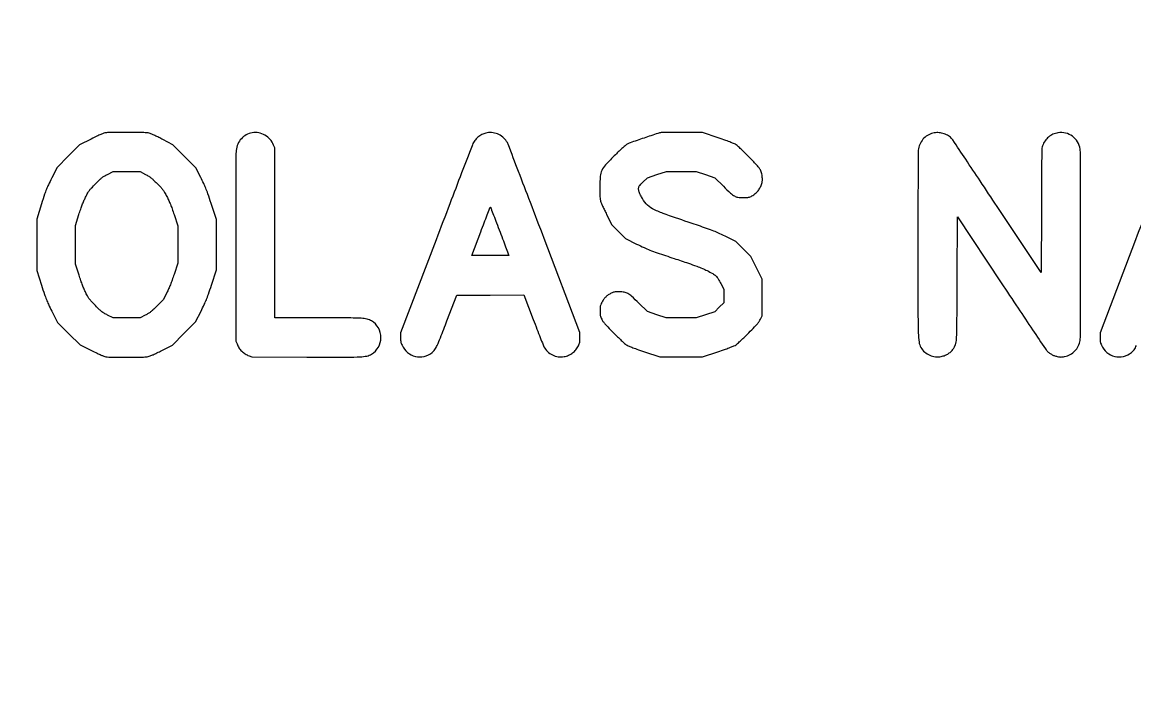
# Model space of a CAD drawing. Extents: x 980 to 25457, y 984 to 49020.
# Drawn here: x 13643 to 15968, y 41323 to 42737 of the extents above; entities that cross this region are included whole.
import ezdxf

# ---------------------------------------------------------------- set-up
doc = ezdxf.new("R2010")
doc.units = 0

msp = doc.modelspace()

# ---------------------------------------------------------------- linework, layer by layer
for points in [[(25353.176636, 36563.461695, -0.000001), (25352.040197, 20064.737908)], [(981.025332, 39243.286233, 0.000001), (980.725995, 36638.380945, 0.000022), (980.440705, 32466.957132, 0.000002), (980.203828, 20941, 0.000003), (980.107189, 12237.212398, 0.000012), (980.209361, 6804.802998)], [(1083.221486, 6831.128539, -0.000012), (1083.127559, 12273.089819, -0.000003), (1083.236026, 20942, -0.000002), (1083.488164, 32350.921193, -0.000022), (1083.779877, 36579.793336, -0.000001), (1084.083373, 39239.060792, -0.032823)], [(1895.500479, 7922.608607, -0.000003), (1895.516153, 10549.853821, -0.000001), (1895.574114, 14934.526042, -0.000001), (1895.654924, 19974.475505, -0.000001), (1895.750479, 25038.650259)], [(25455.283853, 8026.2, 0.000006), (25455.447111, 13939.785085, 0.000004), (25455.5, 20957, 0.000003), (25455.451202, 30583.274766, 0.000015), (25455.249846, 35648.33495)], [(23837.04827, 49018.908979, 0.000001), (21675.802621, 49019.17901, 0.000024), (18681.279442, 49019.402857, 0.000005), (13233.5, 49019.49605, 0.000002), (9165.520775, 49019.509787, 0.000004), (5739.221875, 49019.480206)], [(24540.017364, 25078.057967, 0.000003), (24540.072189, 18212.977995, 0.000025)], [(1792.666637, 28542.695892, 0.000006), (1792.411049, 24569.503036, 0.000003), (1792.195825, 19883.965567, 0.000004), (1792.047621, 15244.749166, 0.000006), (1792, 11426.463451)], [(24642.699465, 18970.575659, 0.000004), (24643, 25073.957926)], [(23728.367996, 45337.206403, 0.000002), (23728.354216, 42876.105371, 0.000002), (23728.361756, 40416.175094, 0.019036)], [(2708.027317, 40429.777448, 0.000002), (2708.046285, 42874.87655, 0.000002), (2708.048936, 45320.157135, 0.014115)], [(23830.974531, 40438.62303, -0.000002), (23830.960256, 42874.830485, -0.000002), (23830.963185, 45310.710508, -0.013332)], [(13824.671875, 46783.53447, -0.00001), (15406.434288, 46783.581334, -0.000006), (17284.5, 46783.575087, -0.000006), (20407.841099, 46783.489704, -0.000086)], [(22188.118441, 46885.898062, 0.000002), (21154.696275, 46886.184515, 0.00005)], [(11948.415956, 46444.603584, 0.000002), (11948.240306, 45424.10039, 0.000048), (11948.14474, 44107.371698, 0.000013), (11948.246262, 42052.5, 0.000007), (11948.492302, 39326.436677, 0.00009), (11948.782725, 38303.428514, 0.000013), (11949.095668, 37664.667079, 0.032528)], [(22164.7084, 37341.415556, -0.000002), (21019.046627, 37341.238715, -0.000042)], [(19548.368716, 37341.140756, -0.000012), (17271, 37341.236673, -0.000007), (14300.26361, 37341.473702, -0.000076), (13126.940203, 37341.762377, -0.000008), (12380.837768, 37342.071856, -0.035149), (12365, 37343.19344, -0.008076), (12344.594225, 37346.426222, -0.012557), (12327.129279, 37349.937147, -0.013406), (12310.735497, 37354.128496, -0.011323), (12293.631256, 37359.414966, -0.052442), (12225.331756, 37390.506757, -0.053082), (12165.297889, 37435.022394, -0.053116), (12116.014842, 37491.150329, -0.052641), (12079.490698, 37556.564184, -0.019118), (12070.37697, 37580.356143, -0.018182), (12062.93793, 37605.173701, -0.017569), (12057.10388, 37631.295646, -0.01529), (12052.802773, 37659, -0.030793), (12052.00554, 37671.867799, -0.000004), (12051.750672, 38512.850261, -0.000064), (12051.548069, 39716.029399, -0.00001), (12051.5, 42063, -0.000006), (12051.536126, 44876.122581, -0.000097)], [(14149.329828, 37238.536381, 0.000006), (17280.5, 37238.5, 0.000006), (20411.670172, 37238.536381, 0.000086)], [(22508.880463, 44165.819171, -0.000013), (22508.780506, 42053, -0.000007), (22508.543026, 39306.679332, -0.000092)], [(22508.594957, 46441.130711, -0.000003), (22508.777433, 45460.46859, -0.000051)], [(19747.966021, 46886.42952, 0.00001), (17285.5, 46886.561405, 0.000015), (15404.375221, 46886.565599, 0.000025), (13819.1125, 46886.440676)], [(16263.111221, 42110.255626, 0.000039), (16193.365, 42292.001426, 0.000011), (16121.158578, 42480.101514, 0.026305)], [(16044.861498, 42478.701728, 0.000063), (16023.11905, 42421.98125, 0.000332)], [(15998.530427, 42357.684036, 0.000209), (15969.871531, 42282.5), (15895.633915, 42087.5), (15895.566957, 42078, 0.009551), (15895.635271, 42072.332722, 0.039702), (15896.012065, 42068.937227, 0.046572), (15896.892037, 42065.910727, 0.016595), (15898.68498, 42061.776671, 0.106933), (15910.102384, 42046.92684, 0.116526), (15926.3091, 42038.688827, 0.116511), (15944.490766, 42038.574437, 0.106884), (15961.452612, 42046.531653, 0.083655), (15966.811905, 42052.258314, 0.037273), (15971.879387, 42061.299937, 0.016232)]]:
    msp.add_lwpolyline(points, format="xyb")
for points in [[(13817, 42505.995193, 0.052527), (13813.190898, 42505.008374, 0.012665), (13807.139514, 42502.564802, 0.009672), (13798.796697, 42498.75422, 0.003425), (13787, 42492.988016), (13762.5, 42480.803858), (13738.989957, 42457.151929), (13715.479914, 42433.5), (13704.280467, 42411.478727, 0.005351), (13697.318062, 42397.418264, 0.018427), (13693.241195, 42388.095094, 0.014932), (13689.454151, 42377.574225, 0.002632), (13683.04051, 42357.578915), (13673, 42325.700377), (13673, 42271.893774), (13673, 42218.087171), (13682.92394, 42187.187263, 0.003053), (13689.124137, 42168.279274, 0.013879), (13693.105439, 42157.397034, 0.016018), (13697.422741, 42147.477796, 0.005012), (13704.514027, 42132.893677), (13716.180173, 42109.5), (13739.840086, 42085.989563), (13763.5, 42062.479126), (13787.5, 42050.701612, 0.003477), (13799.267033, 42045.028369, 0.010221), (13807.469773, 42041.346993, 0.014107), (13813.427013, 42039.014434, 0.04677), (13817.5, 42037.967841, 0.038121), (13829.347061, 42036.996093, 0.0027), (13862.533027, 42036.988312, 0.002288), (13896.160938, 42037.315955, 0.048683), (13906.060012, 42038.425384, 0.039549), (13910.251164, 42039.666747, 0.012551), (13916.278152, 42042.159061, 0.009841), (13924.170761, 42045.844844, 0.004231), (13934.560012, 42051.057524), (13956.5, 42062.299007), (13980.809981, 42086.399504), (14005.119963, 42110.5), (14016.385789, 42133, 0.005757), (14023.103045, 42146.810566, 0.014695), (14027.55803, 42157.010458, 0.012236), (14031.843367, 42168.467051, 0.002991), (14038.325808, 42187.548916), (14049, 42219.597832), (14048.995405, 42272.048916), (14048.990809, 42324.5), (14037.550022, 42358.5, 0.002586), (14030.667783, 42378.608077, 0.011597), (14026.305879, 42390.262506, 0.015416), (14022.013423, 42400.080722, 0.007261), (14015.89885, 42412.5), (14005.688464, 42432.5), (13981.751809, 42456.637073), (13957.815153, 42480.774146), (13936.499759, 42491.816121, 0.002432), (13927.983266, 42496.175493, 0.003027), (13920.023371, 42500.140877, 0.002463), (13913.306638, 42503.395384, 0.022966), (13910.342182, 42504.64996, 0.060248), (13906.118605, 42505.65706, 0.017758), (13899.470855, 42506.178066, 0.008465), (13888.223512, 42506.467993, 0.001077), (13864, 42506.630017, 0.001894), (13847.70223, 42506.642189, 0.002616), (13833.075, 42506.521168, 0.001645), (13820.779978, 42506.314646, 0.032124)], [(14123.185989, 42505.892678, 0.083714), (14110.922678, 42501.639631, 0.083268), (14100.706236, 42493.59502, 0.081091), (14093.471564, 42482.450546, 0.073867), (14089.859545, 42469.219302, 0.028769), (14089.464419, 42462.803778, 0.000209), (14089.272554, 42409.107067, 0.000752), (14089.166976, 42345.225247, 0.000398), (14089.218166, 42266), (14089.5, 42070.5), (14091.683025, 42064.725216, 0.052576), (14095.79245, 42056.564157, 0.053518), (14101.492825, 42049.492825, 0.053518), (14108.564157, 42043.79245, 0.052576), (14116.725216, 42039.683025), (14122.5, 42037.5), (14237.697533, 42037.22572, 0.000559), (14322.974127, 42037.118065, 0.011145), (14349.041579, 42037.695416, 0.038758), (14362.88751, 42039.391796, 0.085593), (14372.783791, 42043.232003, 0.130837), (14387.072593, 42057.977428, 0.128047), (14392.286825, 42077.99918, 0.128055), (14387.074967, 42098.020629, 0.130861), (14372.78806, 42112.76541, 0.078999), (14363.579254, 42116.478325, 0.042373), (14351.414734, 42118.203604, 0.013213), (14329.230411, 42118.864229, 0.000789), (14262.266143, 42118.982636), (14171.032286, 42119), (14170.766143, 42296.75), (14170.5, 42474.5), (14168.143104, 42480.343671, 0.083864), (14160.829485, 42492.253618, 0.084191), (14150.01832, 42501.081781, 0.084752), (14136.967498, 42505.811447, 0.086559)], [(14614.232903, 42505.89943, 0.065364), (14605.344427, 42503.173772, 0.05603), (14596.944481, 42498.138228, 0.056011), (14589.86944, 42491.361314, 0.065212), (14584.888357, 42483.5, 0.017087), (14582.857465, 42478.701356, 0.000063), (14561.11413, 42421.98125, 0.000334), (14536.524659, 42357.684034, 0.00021), (14507.865285, 42282.5), (14433.626938, 42087.5), (14433.563469, 42078, 0.009561), (14433.633953, 42072.334871, 0.039651), (14434.011999, 42068.93764, 0.046506), (14434.892676, 42065.909568, 0.016609), (14436.68498, 42061.776671, 0.107909), (14448.198986, 42046.860813, 0.117098), (14464.566614, 42038.643427, 0.117381), (14482.849366, 42038.671559, 0.108806), (14499.736258, 42046.870354, 0.080424), (14505.036091, 42052.656678, 0.036613), (14510.038933, 42061.645942, 0.015905), (14516.789666, 42077.487111, 0.001883), (14530.523096, 42113.183509), (14550.805345, 42166.5), (14621.152672, 42166.75265), (14691.5, 42167.0053), (14710.906131, 42115.75265, 0.001274), (14718.557105, 42095.700431, 0.001796), (14725.485989, 42077.870222, 0.001036), (14731.416875, 42062.86057, 0.025051), (14733.288527, 42058.763001, 0.082943), (14740.659303, 42048.946911, 0.075982), (14751.028927, 42041.706341, 0.076088), (14763.073847, 42037.901148, 0.083568), (14775.307437, 42038.055749, 0.056863), (14784.793613, 42040.917443, 0.060266), (14793.19151, 42045.80388, 0.060787), (14800.122689, 42052.508561, 0.059624), (14805.290716, 42060.724735, 0.016999), (14807.12472, 42064.963267, 0.0479), (14808.011869, 42068.064161, 0.038212), (14808.394778, 42071.644623, 0.007859), (14808.48652, 42078), (14808.47304, 42088.5), (14733.636661, 42284.985577, 0.00021), (14704.802586, 42360.594938, 0.00034), (14680.198047, 42424.901038, 0.000043), (14658.234114, 42482.174224, 0.026371), (14656.807356, 42485.377613, 0.087331), (14649.540812, 42495.016806, 0.075506), (14639.070264, 42502.178372, 0.074319), (14626.780299, 42505.990848, 0.08003)], [(14978.5, 42506.336453, 0.044363), (14971.557906, 42504.700054, 0.00125), (14942.447533, 42494.967076, 0.001214), (14913.321317, 42485.068942, 0.045965), (14907, 42482.231703, 0.051491), (14904.303509, 42480.320283, 0.004416), (14897.982339, 42474.681922, 0.005796), (14890.56268, 42467.786541, 0.004461), (14882.620727, 42460.096187, 0.009625), (14861.812643, 42438.779294, 0.076875), (14854.070241, 42427.47737, 0.09424), (14850.826688, 42415.247602, 0.017833), (14850, 42392.076166, 0.002823), (14850.06983, 42379.707841, 0.010956), (14850.324214, 42372.049224, 0.017481), (14850.79868, 42366.795952, 0.040719), (14851.607927, 42362.931501, 0.032146), (14852.806393, 42359.669449, 0.003808), (14855.98227, 42352.633003, 0.004539), (14859.901884, 42344.321598, 0.003708), (14864.241367, 42335.5), (14875.266879, 42313.5), (14889.38344, 42299.357246), (14903.5, 42285.214492), (14926.998166, 42273.478904, 0.006909), (14942.728021, 42265.892728, 0.017071), (14954.516079, 42260.889156, 0.009815), (14969.809622, 42255.347329, 0.001069), (15005.288825, 42243.357966, -0.001345), (15035.191135, 42233.2348, -0.006111), (15052.520154, 42227.078699, -0.010389), (15064.408777, 42222.408075, -0.016806), (15074.290659, 42217.891277, -0.015503), (15085.933071, 42211.631356, -0.057854), (15092.591696, 42206.674538, -0.064638), (15097.558351, 42200.609989, -0.022625), (15103.089072, 42190.765377), (15109, 42179.030753), (15109, 42164.745626), (15109, 42150.460499), (15099.736289, 42141.235307), (15090.472579, 42132.010115), (15071.015127, 42125.505057), (15051.557675, 42119), (15020.282623, 42119), (14989.00757, 42119), (14969.253785, 42125.55671), (14949.5, 42132.113421), (14931.5, 42149.915254, 0.007777), (14916.58258, 42164.216406, 0.056747), (14908.621549, 42170.086825, 0.092834), (14901.197868, 42172.686793, 0.037953), (14890.5, 42173.5, 0.006902), (14883.975959, 42173.409939, 0.034592), (14880.34099, 42173.057102, 0.049057), (14877.397102, 42172.261482, 0.023627), (14873.807788, 42170.704717, 0.03856), (14867.638831, 42167.060651, 0.04335), (14862.357854, 42162.636973, 0.043374), (14857.921087, 42157.37127, 0.038679), (14854.265884, 42151.219973, 0.012864), (14852.035176, 42146.39568, 0.049459), (14851.032739, 42143.250543, 0.043828), (14850.608091, 42139.790232, 0.008627), (14850.5, 42133.526359, 0.008495), (14850.604372, 42127.383559, 0.040978), (14851.008055, 42123.915805, 0.04895), (14851.942538, 42120.847353, 0.015475), (14853.916833, 42116.477998, 0.039123), (14856.651219, 42111.848867, 0.025427), (14860.475045, 42106.948245, 0.013921), (14866.678459, 42100.171808, 0.002624), (14878.416833, 42088.171565, 0.004187), (14886.905901, 42079.726369, 0.005144), (14894.976624, 42071.991611, 0.004303), (14901.874113, 42065.626856, 0.03681), (14905.184439, 42063.04144, 0.043051), (14909.511106, 42060.658507, 0.012229), (14916.611578, 42057.715576, 0.008485), (14927.062134, 42053.883154, 0.002511), (14943.184439, 42048.369875), (14975.5, 42037.5), (15020, 42037.5), (15064.5, 42037.5), (15096.743035, 42048.345703, 0.002607), (15112.539392, 42053.751011, 0.008099), (15123.109648, 42057.622737, 0.01116), (15130.40471, 42060.618204, 0.04215), (15134.743035, 42062.966842, 0.038542), (15138.085049, 42065.547176, 0.00454), (15145.0067, 42071.913284, 0.005414), (15153.098522, 42079.658571, 0.00441), (15161.598921, 42088.121139, 0.002608), (15173.364886, 42100.168275, 0.013959), (15179.560266, 42106.947104, 0.02559), (15183.372497, 42111.845208, 0.039206), (15186.098921, 42116.478973), (15189.5, 42123.457945), (15189.5, 42161.774), (15189.5, 42200.090056), (15177.537906, 42223.795028), (15165.575813, 42247.5), (15150.037906, 42263.031661), (15134.5, 42278.563322), (15112, 42289.670062, 0.007742), (15097.040715, 42296.768543, 0.015697), (15085.023005, 42301.795549, 0.008988), (15069.146279, 42307.533801, 0.00112), (15034.41594, 42319.298093, -0.004508), (14982.425586, 42337.302456, -0.038769), (14959.995622, 42347.316149, -0.08454), (14947.00717, 42357.523494, -0.06743), (14936.912676, 42372.234623, -0.006738), (14933.869817, 42378.48175, -0.024023), (14932.171987, 42382.591745, -0.036979), (14931.293239, 42385.769562, -0.049004), (14931, 42388.754374, -0.04755), (14931.296921, 42391.8695, -0.098821), (14932.214397, 42394.1203, -0.046636), (14934.3373, 42396.760231, -0.004286), (14940.25, 42402.748547), (14949.5, 42411.957594), (14969.317078, 42418.478797), (14989.134155, 42425), (15020.345915, 42425), (15051.557675, 42425), (15070.991739, 42418.502762), (15090.425804, 42412.005523), (15108.466563, 42394.060216, 0.007818), (15123.32877, 42379.731907, 0.05763), (15131.24142, 42373.88545, 0.093584), (15138.670648, 42371.302626, 0.037007), (15149.5, 42370.5, 0.007143), (15155.889707, 42370.591293, 0.032179), (15159.606554, 42370.937618, 0.045394), (15162.608893, 42371.697754, 0.024944), (15166.120011, 42373.135165, 0.050819), (15173.379709, 42377.486862, 0.052114), (15179.545203, 42383.181141, 0.051425), (15184.46705, 42390.101442, 0.047104), (15188.043982, 42398.082924, 0.019243), (15189.136148, 42401.760313, 0.03428), (15189.706351, 42404.864169, 0.030844), (15189.879831, 42408.231003, 0.012597), (15189.717691, 42412.811911, 0.051429), (15188.126451, 42422.46698, 0.078371), (15184.649454, 42430.200343, 0.043557), (15177.537938, 42439.250579, 0.006683), (15161.645378, 42455.757558, 0.003669), (15153.210501, 42464.163114, 0.004583), (15145.252, 42471.836394, 0.003728), (15138.47235, 42478.159026, 0.035003), (15135.356922, 42480.642982, 0.04703), (15131.244132, 42482.938804, 0.011662), (15124.10485, 42485.888591, 0.008287), (15113.556119, 42489.762098, 0.002456), (15097.29471, 42495.339838), (15064.5, 42506.408828), (15023, 42506.588351, 0.000998), (15006.879219, 42506.625896, 0.001498), (14992.809375, 42506.58841, 0.000599), (14980.738146, 42506.505624, 0.033706)], [(15549.185989, 42505.881721, 0.079324), (15537.553402, 42501.986705, 0.076985), (15527.576832, 42494.634654, 0.075989), (15520.190928, 42484.512331, 0.074253), (15516.093268, 42472.566341, 0.043858), (15515.537465, 42466.705204, 0.000383), (15515.26297, 42421.850784, 0.001041), (15515.067092, 42361.966862, 0.00032), (15515.017364, 42271.566341, 0.000258), (15515.105167, 42126.330455, 0.006969), (15515.684389, 42087.867798, 0.026323), (15517.267936, 42068.511881, 0.102017), (15521.23459, 42057.21194, 0.076753), (15529.180269, 42047.665337, 0.077181), (15539.621418, 42040.981657, 0.077447), (15551.564716, 42037.79471, 0.078093), (15563.875779, 42038.40696, 0.044862), (15571.910211, 42040.850327, 0.052027), (15578.964065, 42044.602347, 0.052892), (15584.997342, 42049.668593, 0.049064), (15590.00572, 42056.008914, 0.084659), (15594.09023, 42065.626723, 0.046103), (15595.892583, 42078.366168, 0.010777), (15596.552979, 42102.953722, 0.000361), (15596.999012, 42200.369498), (15597.5, 42330.238996), (15689, 42192.526831, 0.000413), (15724.337584, 42139.437048, 0.000655), (15754.690512, 42094.046398, 0.00013), (15781.497318, 42054.094671, 0.031916), (15784.137914, 42050.657333, 0.046294), (15788.561268, 42046.458117, 0.040462), (15793.877743, 42042.929108, 0.03911), (15799.883036, 42040.197126, 0.036915), (15806.356789, 42038.370793, 0.011767), (15810.936022, 42037.548678, 0.038546), (15814, 42037.31212, 0.038546), (15817.063978, 42037.548678, 0.011767), (15821.643211, 42038.370793, 0.071867), (15833.519827, 42042.634332, 0.079838), (15843.231052, 42049.978332, 0.079715), (15850.163319, 42060.005761, 0.071355), (15853.944218, 42072.086129, 0.038607), (15854.449837, 42078.114629, 0.000323), (15854.72526, 42125.174938, 0.000955), (15854.925247, 42185.8645, 0.000346), (15854.984892, 42272, 0.000346), (15854.925247, 42358.1355, 0.000955), (15854.72526, 42418.825062, 0.000323), (15854.449837, 42465.885371, 0.038607), (15853.944218, 42471.913871, 0.095623), (15848.435086, 42486.935381, 0.098869), (15837.778198, 42498.623465, 0.099599), (15823.521238, 42505.263637, 0.098559), (15807.75, 42505.908212, 0.06589), (15797.309404, 42502.82411, 0.068594), (15788.186432, 42497.157822, 0.066864), (15780.75344, 42489.090578, 0.057881), (15775.278784, 42478.957308, 0.086513), (15774.150654, 42473.588392, 0.004404), (15773.690845, 42455.704171, 0.003006), (15773.349073, 42424.301724, 0.000259), (15773, 42344.09862), (15772.5, 42213.697239), (15680.5, 42352.064921, 0.000231), (15645.059355, 42405.314046, 0.000374), (15614.830249, 42450.61396, 0.00005), (15587.896795, 42490.901151, 0.027356), (15586.134889, 42493.247459, 0.077915), (15579.036349, 42499.429413, 0.05794), (15569.642014, 42503.912198, 0.056758), (15559.246003, 42506.194196, 0.066968)], [(13900.32623, 42419.035892, -0.012877), (13907.114334, 42415.184881, -0.032126), (13911.800157, 42411.937526, -0.025062), (13916.65584, 42407.675599, -0.005382), (13924.611324, 42399.785892, -0.005456), (13932.771543, 42391.334522, -0.028733), (13936.922215, 42386.40178, -0.032368), (13940.260253, 42381.277256, -0.008113), (13945.014436, 42372.5, -0.011682), (13948.949053, 42364.494548, -0.012387), (13952.42528, 42356.467495, -0.010384), (13955.967071, 42347.14678, -0.004951), (13960.153112, 42335.023433), (13968, 42311.546866), (13968, 42272.5), (13968, 42233.453134), (13960.146133, 42209.976567, -0.005273), (13956.034427, 42198.103586, -0.009318), (13952.356727, 42188.408333, -0.010673), (13948.712735, 42179.850173, -0.01084), (13944.724723, 42171.5), (13937.157179, 42156.5), (13923.82859, 42143.347818, -0.005534), (13915.959432, 42135.75286, -0.022913), (13910.953091, 42131.442946, -0.029936), (13906.250222, 42128.190126, -0.014696), (13899.915565, 42124.597818), (13889.331131, 42119), (13861.150189, 42119), (13832.969247, 42119), (13821.234623, 42124.922438, -0.011543), (13813.868673, 42128.855934, -0.036859), (13809.232323, 42131.941832, -0.028012), (13804.482068, 42136.082561, -0.004601), (13795.836385, 42144.672438, -0.004682), (13787.182831, 42153.595432, -0.029637), (13783.101839, 42158.426344, -0.036139), (13779.964502, 42163.321637, -0.008987), (13775.570332, 42171.767756, -0.012961), (13772.102203, 42179.214947, -0.010522), (13768.762934, 42187.364864, -0.009002), (13765.309993, 42196.829572, -0.005212), (13761.483947, 42208.321534), (13754, 42231.607556), (13754, 42272.030579), (13754, 42312.453602), (13761.086928, 42334.976801, -0.005259), (13764.88074, 42346.605435, -0.010634), (13768.157792, 42355.663175, -0.012483), (13771.434173, 42363.557918, -0.011504), (13775.186244, 42371.5, -0.008016), (13779.859643, 42380.46828, -0.035589), (13783.053393, 42385.477764, -0.030322), (13787.139361, 42390.335315, -0.004752), (13795.849316, 42399.327312, -0.004675), (13804.407711, 42407.835832, -0.027184), (13809.19427, 42412.023571, -0.03601), (13813.827975, 42415.142412, -0.012106), (13821, 42419.025457), (13832.5, 42424.896291), (13860.82623, 42424.948146), (13889.152459, 42425)], [(14641.408619, 42298.598764, -0.000833), (14648.523124, 42279.822349, -0.001381), (14654.454636, 42263.956324, -0.000084), (14659.74487, 42249.678163, -0.292992), (14659.67021, 42249.336877, -0.198127), (14659.31779, 42249.190275, -0.00012), (14648.116658, 42249.159097, -0.001454), (14635.619144, 42249.163648, -0.000884), (14620.845414, 42249.238113), (14582.381267, 42249.5), (14601.195484, 42299, -0.000042), (14608.450728, 42318.083688, -0.000066), (14614.657897, 42334.4, -0.000012), (14620.14332, 42348.812315, -0.003527), (14620.60501, 42350, -0.038366), (14620.94707, 42350.700054, -0.360865), (14621.239535, 42350.805805, -0.198396), (14621.548112, 42350.525521, -0.016052), (14621.993348, 42349.5, -0.003256), (14622.599727, 42347.941179, -0.00002), (14628.023708, 42333.722762, -0.000082), (14634.213283, 42317.487464, -0.000052)]]:
    msp.add_lwpolyline(points, format="xyb", close=True)

doc.saveas('drawing.dxf')
